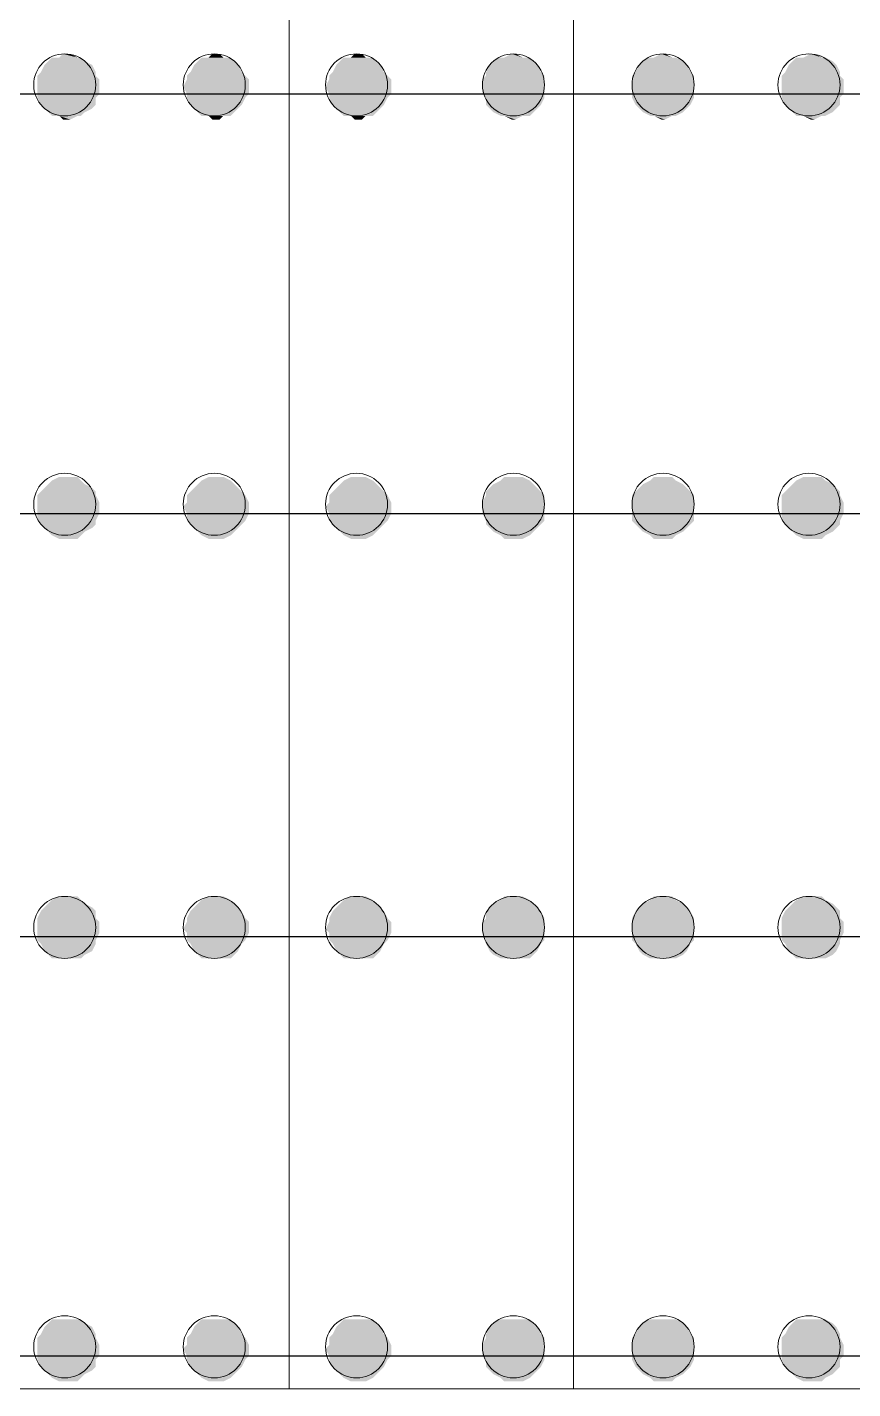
# Model space of a CAD drawing. Header units: inches. Extents: x 2 to 136, y 1 to 96.
# Drawn here: x 76.51 to 80.94, y 44.94 to 52.25 of the extents above; entities that cross this region are included whole.
import ezdxf

# ---------------------------------------------------------------- set-up
doc = ezdxf.new("R2010")
doc.units = ezdxf.units.IN
doc.header["$MEASUREMENT"] = 0
doc.layers.add('PDF_COLUMN', color=251, linetype='Continuous', true_color=0x636466)
doc.layers.add('PDF_Outer Line', color=165, linetype='Continuous', true_color=0x5258ac)
doc.layers.add('PDF_Girt', color=7, linetype='Continuous')

msp = doc.modelspace()

# ---------------------------------------------------------------- linework, layer by layer
at = {"layer": 'PDF_COLUMN', "lineweight": 0}
for centre in [(76.7091, 51.9434), (77.512, 51.9434), (79.9207, 51.9434), (80.704, 51.9434), (76.7091, 49.6914), (77.512, 49.6914), (79.9207, 49.6914), (80.704, 49.6914), (76.7091, 47.4198), (77.512, 47.4198), (79.9207, 47.4198), (80.704, 47.4198), (76.7091, 45.1677), (77.512, 45.1677), (79.9207, 45.1677), (80.704, 45.1677)]:
    msp.add_circle(centre, 0.1665, dxfattribs=at)
at = {"layer": 'PDF_COLUMN', "color": 7, "lineweight": 0}
for centre in [(78.2757, 51.9434), (79.1178, 51.9434), (78.2757, 49.6914), (79.1178, 49.6914), (78.2757, 47.4198), (79.1178, 47.4198), (78.2757, 45.1677), (79.1178, 45.1677)]:
    msp.add_circle(centre, 0.1665, dxfattribs=at)
at = {"layer": 'PDF_COLUMN', "transparency": 33554559}
for points in [[(76.6014, 52.0511), (76.8755, 52.0119), (76.5818, 52.0119)], [(76.621, 52.0707), (76.856, 52.0511), (76.6014, 52.0511)], [(76.856, 52.0511), (76.6014, 52.0511), (76.8755, 52.0119)], [(76.6406, 52.0902), (76.8168, 52.0707), (76.621, 52.0707)], [(76.8168, 52.0707), (76.621, 52.0707), (76.856, 52.0511)], [(76.6797, 52.0902), (76.7972, 52.0902), (76.6406, 52.0902)], [(76.7972, 52.0902), (76.6406, 52.0902), (76.8168, 52.0707)], [(76.6993, 52.1098), (76.7776, 52.0902), (76.6797, 52.0902)], [(76.7776, 52.0902), (76.6797, 52.0902), (76.7972, 52.0902)], [(76.7385, 52.1098), (76.6993, 52.1098), (76.7776, 52.0902)], [(77.4043, 52.0511), (77.6589, 52.0119), (77.3847, 52.0119)], [(77.4239, 52.0707), (77.6393, 52.0511), (77.4043, 52.0511)], [(77.6393, 52.0511), (77.4043, 52.0511), (77.6589, 52.0119)], [(77.4434, 52.0902), (77.6197, 52.0707), (77.4239, 52.0707)], [(77.6197, 52.0707), (77.4239, 52.0707), (77.6393, 52.0511)], [(77.4826, 52.0902), (77.6001, 52.0902), (77.4434, 52.0902)], [(77.6001, 52.0902), (77.4434, 52.0902), (77.6197, 52.0707)], [(77.5022, 52.1098), (77.5609, 52.0902), (77.4826, 52.0902)], [(77.5609, 52.0902), (77.4826, 52.0902), (77.6001, 52.0902)], [(77.5414, 52.1098), (77.5022, 52.1098), (77.5609, 52.0902)], [(79.7934, 52.0511), (80.0675, 52.0119), (79.7738, 52.0119)], [(79.813, 52.0707), (80.048, 52.0511), (79.7934, 52.0511)], [(80.048, 52.0511), (79.7934, 52.0511), (80.0675, 52.0119)], [(79.8521, 52.0902), (80.0284, 52.0707), (79.813, 52.0707)], [(80.0284, 52.0707), (79.813, 52.0707), (80.048, 52.0511)], [(79.8717, 52.0902), (79.9892, 52.0902), (79.8521, 52.0902)], [(79.9892, 52.0902), (79.8521, 52.0902), (80.0284, 52.0707)], [(79.9109, 52.1098), (79.9696, 52.0902), (79.8717, 52.0902)], [(79.9696, 52.0902), (79.8717, 52.0902), (79.9892, 52.0902)], [(79.9305, 52.1098), (79.9109, 52.1098), (79.9696, 52.0902)], [(80.5963, 52.0511), (80.8704, 52.0119), (80.5767, 52.0119)], [(80.6159, 52.0707), (80.8509, 52.0511), (80.5963, 52.0511)], [(80.8509, 52.0511), (80.5963, 52.0511), (80.8704, 52.0119)], [(80.6354, 52.0902), (80.8313, 52.0707), (80.6159, 52.0707)], [(80.8313, 52.0707), (80.6159, 52.0707), (80.8509, 52.0511)], [(80.6746, 52.0902), (80.7921, 52.0902), (80.6354, 52.0902)], [(80.7921, 52.0902), (80.6354, 52.0902), (80.8313, 52.0707)], [(80.7138, 52.1098), (80.7725, 52.0902), (80.6746, 52.0902)], [(80.7725, 52.0902), (80.6746, 52.0902), (80.7921, 52.0902)], [(80.7334, 52.1098), (80.7138, 52.1098), (80.7725, 52.0902)], [(76.5818, 52.0119), (76.8755, 51.9923), (76.5622, 51.9923)], [(76.8755, 51.9923), (76.5622, 51.9923), (76.8951, 51.9728)], [(76.5622, 51.9923), (76.8951, 51.9728), (76.5622, 51.9728)], [(76.8755, 52.0119), (76.5818, 52.0119), (76.8755, 51.9923)], [(77.3847, 52.0119), (77.6784, 51.9923), (77.3651, 51.9923)], [(77.6784, 51.9923), (77.3651, 51.9923), (77.698, 51.9728)], [(77.3651, 51.9923), (77.698, 51.9728), (77.3651, 51.9728)], [(77.6589, 52.0119), (77.3847, 52.0119), (77.6784, 51.9923)], [(79.7738, 52.0119), (80.0871, 51.9923), (79.7542, 51.9923)], [(80.0871, 51.9923), (79.7542, 51.9923), (80.0871, 51.9728)], [(79.7542, 51.9923), (80.0871, 51.9728), (79.7542, 51.9728)], [(80.0675, 52.0119), (79.7738, 52.0119), (80.0871, 51.9923)], [(80.5767, 52.0119), (80.8704, 51.9923), (80.5571, 51.9923)], [(80.8704, 51.9923), (80.5571, 51.9923), (80.89, 51.9728)], [(80.5571, 51.9923), (80.89, 51.9728), (80.5571, 51.9728)], [(80.8704, 52.0119), (80.5767, 52.0119), (80.8704, 51.9923)], [(76.8951, 51.9728), (76.5622, 51.9728), (76.8951, 51.9336)], [(76.5622, 51.9728), (76.8951, 51.9336), (76.5622, 51.9336)], [(76.8951, 51.9336), (76.5622, 51.9336), (76.8951, 51.8944)], [(76.5622, 51.9336), (76.8951, 51.8944), (76.5622, 51.8944)], [(77.3651, 51.9728), (77.698, 51.9336), (77.3455, 51.9336)], [(77.698, 51.9336), (77.3455, 51.9336), (77.698, 51.8944)], [(77.3455, 51.9336), (77.698, 51.8944), (77.3651, 51.8944)], [(77.698, 51.9728), (77.3651, 51.9728), (77.698, 51.9336)], [(80.0871, 51.9728), (79.7542, 51.9728), (80.0871, 51.9336)], [(79.7542, 51.9728), (80.0871, 51.9336), (79.7542, 51.9336)], [(80.0871, 51.9336), (79.7542, 51.9336), (80.0871, 51.8944)], [(79.7542, 51.9336), (80.0871, 51.8944), (79.7542, 51.8944)], [(80.89, 51.9728), (80.5571, 51.9728), (80.89, 51.9336)], [(80.5571, 51.9728), (80.89, 51.9336), (80.5571, 51.9336)], [(80.89, 51.9336), (80.5571, 51.9336), (80.89, 51.8944)], [(80.5571, 51.9336), (80.89, 51.8944), (80.5571, 51.8944)], [(76.8951, 51.8944), (76.5622, 51.8944), (76.8755, 51.8748)], [(76.5622, 51.8944), (76.8755, 51.8748), (76.5622, 51.8748)], [(76.8755, 51.8748), (76.5622, 51.8748), (76.8755, 51.8357)], [(76.5622, 51.8748), (76.8755, 51.8357), (76.5818, 51.8357)], [(76.8755, 51.8357), (76.5818, 51.8357), (76.856, 51.8161)], [(76.5818, 51.8357), (76.856, 51.8161), (76.6014, 51.8161)], [(77.698, 51.8944), (77.3651, 51.8944), (77.6784, 51.8748)], [(77.3651, 51.8944), (77.6784, 51.8748), (77.3651, 51.8748)], [(77.6784, 51.8748), (77.3651, 51.8748), (77.6589, 51.8357)], [(77.3651, 51.8748), (77.6589, 51.8357), (77.3847, 51.8357)], [(77.6589, 51.8357), (77.3847, 51.8357), (77.6393, 51.8161)], [(77.3847, 51.8357), (77.6393, 51.8161), (77.4043, 51.8161)], [(80.0871, 51.8944), (79.7542, 51.8944), (80.0871, 51.8748)], [(79.7542, 51.8944), (80.0871, 51.8748), (79.7542, 51.8748)], [(80.0871, 51.8748), (79.7542, 51.8748), (80.0675, 51.8357)], [(79.7542, 51.8748), (80.0675, 51.8357), (79.7738, 51.8357)], [(80.0675, 51.8357), (79.7738, 51.8357), (80.048, 51.8161)], [(79.7738, 51.8357), (80.048, 51.8161), (79.7934, 51.8161)], [(80.89, 51.8944), (80.5571, 51.8944), (80.8704, 51.8748)], [(80.5571, 51.8944), (80.8704, 51.8748), (80.5571, 51.8748)], [(80.8704, 51.8748), (80.5571, 51.8748), (80.8704, 51.8357)], [(80.5571, 51.8748), (80.8704, 51.8357), (80.5767, 51.8357)], [(80.8704, 51.8357), (80.5767, 51.8357), (80.8509, 51.8161)], [(80.5767, 51.8357), (80.8509, 51.8161), (80.5963, 51.8161)], [(76.856, 51.8161), (76.6014, 51.8161), (76.8168, 51.7965)], [(76.6014, 51.8161), (76.8168, 51.7965), (76.621, 51.7965)], [(76.8168, 51.7965), (76.621, 51.7965), (76.7972, 51.7769)], [(76.621, 51.7965), (76.7972, 51.7769), (76.6406, 51.7769)], [(76.7972, 51.7769), (76.6406, 51.7769), (76.7776, 51.7769)], [(76.6406, 51.7769), (76.7776, 51.7769), (76.6797, 51.7769)], [(76.7776, 51.7769), (76.6797, 51.7769), (76.7385, 51.7573)], [(76.6797, 51.7769), (76.7385, 51.7573), (76.6993, 51.7573)], [(77.6393, 51.8161), (77.4043, 51.8161), (77.6197, 51.7965)], [(77.4043, 51.8161), (77.6197, 51.7965), (77.4239, 51.7965)], [(77.6197, 51.7965), (77.4239, 51.7965), (77.6001, 51.7769)], [(77.4239, 51.7965), (77.6001, 51.7769), (77.4434, 51.7769)], [(77.6001, 51.7769), (77.4434, 51.7769), (77.5609, 51.7769)], [(77.4434, 51.7769), (77.5609, 51.7769), (77.4826, 51.7769)], [(77.5609, 51.7769), (77.4826, 51.7769), (77.5414, 51.7573)], [(77.4826, 51.7769), (77.5414, 51.7573), (77.5022, 51.7573)], [(80.048, 51.8161), (79.7934, 51.8161), (80.0284, 51.7965)], [(79.7934, 51.8161), (80.0284, 51.7965), (79.813, 51.7965)], [(80.0284, 51.7965), (79.813, 51.7965), (79.9892, 51.7769)], [(79.813, 51.7965), (79.9892, 51.7769), (79.8521, 51.7769)], [(79.9892, 51.7769), (79.8521, 51.7769), (79.9696, 51.7769)], [(79.8521, 51.7769), (79.9696, 51.7769), (79.8717, 51.7769)], [(79.9696, 51.7769), (79.8717, 51.7769), (79.9305, 51.7573)], [(79.8717, 51.7769), (79.9305, 51.7573), (79.9109, 51.7573)], [(80.8509, 51.8161), (80.5963, 51.8161), (80.8313, 51.7965)], [(80.5963, 51.8161), (80.8313, 51.7965), (80.6159, 51.7965)], [(80.8313, 51.7965), (80.6159, 51.7965), (80.7921, 51.7769)], [(80.6159, 51.7965), (80.7921, 51.7769), (80.6354, 51.7769)], [(80.7921, 51.7769), (80.6354, 51.7769), (80.7725, 51.7769)], [(80.6354, 51.7769), (80.7725, 51.7769), (80.6746, 51.7769)], [(80.7725, 51.7769), (80.6746, 51.7769), (80.7334, 51.7573)], [(80.6746, 51.7769), (80.7334, 51.7573), (80.7138, 51.7573)], [(76.621, 49.7991), (76.856, 49.7795), (76.6014, 49.7795)], [(76.6406, 49.8186), (76.8168, 49.7991), (76.621, 49.7991)], [(76.8168, 49.7991), (76.621, 49.7991), (76.856, 49.7795)], [(76.6797, 49.8382), (76.7972, 49.8186), (76.6406, 49.8186)], [(76.7972, 49.8186), (76.6406, 49.8186), (76.8168, 49.7991)], [(76.6993, 49.8382), (76.7776, 49.8382), (76.6797, 49.8382)], [(76.7776, 49.8382), (76.6797, 49.8382), (76.7972, 49.8186)], [(76.7385, 49.8382), (76.6993, 49.8382), (76.7776, 49.8382)], [(77.4239, 49.7991), (77.6393, 49.7795), (77.4043, 49.7795)], [(77.4434, 49.8186), (77.6197, 49.7991), (77.4239, 49.7991)], [(77.6197, 49.7991), (77.4239, 49.7991), (77.6393, 49.7795)], [(77.4826, 49.8382), (77.6001, 49.8186), (77.4434, 49.8186)], [(77.6001, 49.8186), (77.4434, 49.8186), (77.6197, 49.7991)], [(77.5022, 49.8382), (77.5609, 49.8382), (77.4826, 49.8382)], [(77.5609, 49.8382), (77.4826, 49.8382), (77.6001, 49.8186)], [(77.5414, 49.8382), (77.5022, 49.8382), (77.5609, 49.8382)], [(79.813, 49.7991), (80.048, 49.7795), (79.7934, 49.7795)], [(79.8521, 49.8186), (80.0284, 49.7991), (79.813, 49.7991)], [(80.0284, 49.7991), (79.813, 49.7991), (80.048, 49.7795)], [(79.8717, 49.8382), (79.9892, 49.8186), (79.8521, 49.8186)], [(79.9892, 49.8186), (79.8521, 49.8186), (80.0284, 49.7991)], [(79.9109, 49.8382), (79.9696, 49.8382), (79.8717, 49.8382)], [(79.9696, 49.8382), (79.8717, 49.8382), (79.9892, 49.8186)], [(79.9305, 49.8382), (79.9109, 49.8382), (79.9696, 49.8382)], [(80.6159, 49.7991), (80.8509, 49.7795), (80.5963, 49.7795)], [(80.6354, 49.8186), (80.8313, 49.7991), (80.6159, 49.7991)], [(80.8313, 49.7991), (80.6159, 49.7991), (80.8509, 49.7795)], [(80.6746, 49.8382), (80.7921, 49.8186), (80.6354, 49.8186)], [(80.7921, 49.8186), (80.6354, 49.8186), (80.8313, 49.7991)], [(80.7138, 49.8382), (80.7725, 49.8382), (80.6746, 49.8382)], [(80.7725, 49.8382), (80.6746, 49.8382), (80.7921, 49.8186)], [(80.7334, 49.8382), (80.7138, 49.8382), (80.7725, 49.8382)], [(76.5818, 49.7599), (76.8755, 49.7403), (76.5622, 49.7403)], [(76.8755, 49.7403), (76.5622, 49.7403), (76.8951, 49.7011)], [(76.5622, 49.7403), (76.8951, 49.7011), (76.5622, 49.7011)], [(76.6014, 49.7795), (76.8755, 49.7599), (76.5818, 49.7599)], [(76.8755, 49.7599), (76.5818, 49.7599), (76.8755, 49.7403)], [(76.856, 49.7795), (76.6014, 49.7795), (76.8755, 49.7599)], [(77.3847, 49.7599), (77.6784, 49.7403), (77.3651, 49.7403)], [(77.6784, 49.7403), (77.3651, 49.7403), (77.698, 49.7011)], [(77.3651, 49.7403), (77.698, 49.7011), (77.3651, 49.7011)], [(77.4043, 49.7795), (77.6589, 49.7599), (77.3847, 49.7599)], [(77.6589, 49.7599), (77.3847, 49.7599), (77.6784, 49.7403)], [(77.6393, 49.7795), (77.4043, 49.7795), (77.6589, 49.7599)], [(79.7738, 49.7599), (80.0871, 49.7403), (79.7542, 49.7403)], [(80.0871, 49.7403), (79.7542, 49.7403), (80.0871, 49.7011)], [(79.7542, 49.7403), (80.0871, 49.7011), (79.7542, 49.7011)], [(79.7934, 49.7795), (80.0675, 49.7599), (79.7738, 49.7599)], [(80.0675, 49.7599), (79.7738, 49.7599), (80.0871, 49.7403)], [(80.048, 49.7795), (79.7934, 49.7795), (80.0675, 49.7599)], [(80.5767, 49.7599), (80.8704, 49.7403), (80.5571, 49.7403)], [(80.8704, 49.7403), (80.5571, 49.7403), (80.89, 49.7011)], [(80.5571, 49.7403), (80.89, 49.7011), (80.5571, 49.7011)], [(80.5963, 49.7795), (80.8704, 49.7599), (80.5767, 49.7599)], [(80.8704, 49.7599), (80.5767, 49.7599), (80.8704, 49.7403)], [(80.8509, 49.7795), (80.5963, 49.7795), (80.8704, 49.7599)], [(76.8951, 49.7011), (76.5622, 49.7011), (76.8951, 49.6816)], [(76.5622, 49.7011), (76.8951, 49.6816), (76.5622, 49.6816)], [(76.8951, 49.6816), (76.5622, 49.6816), (76.8951, 49.6424)], [(76.5622, 49.6816), (76.8951, 49.6424), (76.5622, 49.6424)], [(76.8951, 49.6424), (76.5622, 49.6424), (76.8755, 49.6032)], [(76.5622, 49.6424), (76.8755, 49.6032), (76.5622, 49.6032)], [(77.3651, 49.7011), (77.698, 49.6816), (77.3455, 49.6816)], [(77.698, 49.6816), (77.3455, 49.6816), (77.698, 49.6424)], [(77.3455, 49.6816), (77.698, 49.6424), (77.3651, 49.6424)], [(77.698, 49.7011), (77.3651, 49.7011), (77.698, 49.6816)], [(77.698, 49.6424), (77.3651, 49.6424), (77.6784, 49.6032)], [(77.3651, 49.6424), (77.6784, 49.6032), (77.3651, 49.6032)], [(80.0871, 49.7011), (79.7542, 49.7011), (80.0871, 49.6816)], [(79.7542, 49.7011), (80.0871, 49.6816), (79.7542, 49.6816)], [(80.0871, 49.6816), (79.7542, 49.6816), (80.0871, 49.6424)], [(79.7542, 49.6816), (80.0871, 49.6424), (79.7542, 49.6424)], [(80.0871, 49.6424), (79.7542, 49.6424), (80.0871, 49.6032)], [(79.7542, 49.6424), (80.0871, 49.6032), (79.7542, 49.6032)], [(80.89, 49.7011), (80.5571, 49.7011), (80.89, 49.6816)], [(80.5571, 49.7011), (80.89, 49.6816), (80.5571, 49.6816)], [(80.89, 49.6816), (80.5571, 49.6816), (80.89, 49.6424)], [(80.5571, 49.6816), (80.89, 49.6424), (80.5571, 49.6424)], [(80.89, 49.6424), (80.5571, 49.6424), (80.8704, 49.6032)], [(80.5571, 49.6424), (80.8704, 49.6032), (80.5571, 49.6032)], [(76.8755, 49.6032), (76.5622, 49.6032), (76.8755, 49.5836)], [(76.5622, 49.6032), (76.8755, 49.5836), (76.5818, 49.5836)], [(76.8755, 49.5836), (76.5818, 49.5836), (76.856, 49.5641)], [(76.5818, 49.5836), (76.856, 49.5641), (76.6014, 49.5641)], [(76.856, 49.5641), (76.6014, 49.5641), (76.8168, 49.5445)], [(76.6014, 49.5641), (76.8168, 49.5445), (76.621, 49.5445)], [(77.6784, 49.6032), (77.3651, 49.6032), (77.6589, 49.5836)], [(77.3651, 49.6032), (77.6589, 49.5836), (77.3847, 49.5836)], [(77.6589, 49.5836), (77.3847, 49.5836), (77.6393, 49.5641)], [(77.3847, 49.5836), (77.6393, 49.5641), (77.4043, 49.5641)], [(77.6393, 49.5641), (77.4043, 49.5641), (77.6197, 49.5445)], [(77.4043, 49.5641), (77.6197, 49.5445), (77.4239, 49.5445)], [(80.0871, 49.6032), (79.7542, 49.6032), (80.0675, 49.5836)], [(79.7542, 49.6032), (80.0675, 49.5836), (79.7738, 49.5836)], [(80.0675, 49.5836), (79.7738, 49.5836), (80.048, 49.5641)], [(79.7738, 49.5836), (80.048, 49.5641), (79.7934, 49.5641)], [(80.048, 49.5641), (79.7934, 49.5641), (80.0284, 49.5445)], [(79.7934, 49.5641), (80.0284, 49.5445), (79.813, 49.5445)], [(80.8704, 49.6032), (80.5571, 49.6032), (80.8704, 49.5836)], [(80.5571, 49.6032), (80.8704, 49.5836), (80.5767, 49.5836)], [(80.8704, 49.5836), (80.5767, 49.5836), (80.8509, 49.5641)], [(80.5767, 49.5836), (80.8509, 49.5641), (80.5963, 49.5641)], [(80.8509, 49.5641), (80.5963, 49.5641), (80.8313, 49.5445)], [(80.5963, 49.5641), (80.8313, 49.5445), (80.6159, 49.5445)], [(76.8168, 49.5445), (76.621, 49.5445), (76.7972, 49.5249)], [(76.621, 49.5445), (76.7972, 49.5249), (76.6406, 49.5249)], [(76.7972, 49.5249), (76.6406, 49.5249), (76.7776, 49.5053)], [(76.6406, 49.5249), (76.7776, 49.5053), (76.6797, 49.5053)], [(76.7776, 49.5053), (76.6797, 49.5053), (76.7385, 49.5053)], [(76.6797, 49.5053), (76.7385, 49.5053), (76.6993, 49.5053)], [(77.6197, 49.5445), (77.4239, 49.5445), (77.6001, 49.5249)], [(77.4239, 49.5445), (77.6001, 49.5249), (77.4434, 49.5249)], [(77.6001, 49.5249), (77.4434, 49.5249), (77.5609, 49.5053)], [(77.4434, 49.5249), (77.5609, 49.5053), (77.4826, 49.5053)], [(77.5609, 49.5053), (77.4826, 49.5053), (77.5414, 49.5053)], [(77.4826, 49.5053), (77.5414, 49.5053), (77.5022, 49.5053)], [(80.0284, 49.5445), (79.813, 49.5445), (79.9892, 49.5249)], [(79.813, 49.5445), (79.9892, 49.5249), (79.8521, 49.5249)], [(79.9892, 49.5249), (79.8521, 49.5249), (79.9696, 49.5053)], [(79.8521, 49.5249), (79.9696, 49.5053), (79.8717, 49.5053)], [(79.9696, 49.5053), (79.8717, 49.5053), (79.9305, 49.5053)], [(79.8717, 49.5053), (79.9305, 49.5053), (79.9109, 49.5053)], [(80.8313, 49.5445), (80.6159, 49.5445), (80.7921, 49.5249)], [(80.6159, 49.5445), (80.7921, 49.5249), (80.6354, 49.5249)], [(80.7921, 49.5249), (80.6354, 49.5249), (80.7725, 49.5053)], [(80.6354, 49.5249), (80.7725, 49.5053), (80.6746, 49.5053)], [(80.7725, 49.5053), (80.6746, 49.5053), (80.7334, 49.5053)], [(80.6746, 49.5053), (80.7334, 49.5053), (80.7138, 49.5053)], [(76.6014, 47.5275), (76.8755, 47.5079), (76.5818, 47.5079)], [(76.621, 47.547), (76.856, 47.5275), (76.6014, 47.5275)], [(76.856, 47.5275), (76.6014, 47.5275), (76.8755, 47.5079)], [(76.6406, 47.5666), (76.8168, 47.547), (76.621, 47.547)], [(76.8168, 47.547), (76.621, 47.547), (76.856, 47.5275)], [(76.6797, 47.5862), (76.7972, 47.5666), (76.6406, 47.5666)], [(76.7972, 47.5666), (76.6406, 47.5666), (76.8168, 47.547)], [(76.6993, 47.5862), (76.7776, 47.5862), (76.6797, 47.5862)], [(76.7776, 47.5862), (76.6797, 47.5862), (76.7972, 47.5666)], [(76.7385, 47.5862), (76.6993, 47.5862), (76.7776, 47.5862)], [(77.4043, 47.5275), (77.6589, 47.5079), (77.3847, 47.5079)], [(77.4239, 47.547), (77.6393, 47.5275), (77.4043, 47.5275)], [(77.6393, 47.5275), (77.4043, 47.5275), (77.6589, 47.5079)], [(77.4434, 47.5666), (77.6197, 47.547), (77.4239, 47.547)], [(77.6197, 47.547), (77.4239, 47.547), (77.6393, 47.5275)], [(77.4826, 47.5862), (77.6001, 47.5666), (77.4434, 47.5666)], [(77.6001, 47.5666), (77.4434, 47.5666), (77.6197, 47.547)], [(77.5022, 47.5862), (77.5609, 47.5862), (77.4826, 47.5862)], [(77.5609, 47.5862), (77.4826, 47.5862), (77.6001, 47.5666)], [(77.5414, 47.5862), (77.5022, 47.5862), (77.5609, 47.5862)], [(79.7934, 47.5275), (80.0675, 47.5079), (79.7738, 47.5079)], [(79.813, 47.547), (80.048, 47.5275), (79.7934, 47.5275)], [(80.048, 47.5275), (79.7934, 47.5275), (80.0675, 47.5079)], [(79.8521, 47.5666), (80.0284, 47.547), (79.813, 47.547)], [(80.0284, 47.547), (79.813, 47.547), (80.048, 47.5275)], [(79.8717, 47.5862), (79.9892, 47.5666), (79.8521, 47.5666)], [(79.9892, 47.5666), (79.8521, 47.5666), (80.0284, 47.547)], [(79.9109, 47.5862), (79.9696, 47.5862), (79.8717, 47.5862)], [(79.9696, 47.5862), (79.8717, 47.5862), (79.9892, 47.5666)], [(79.9305, 47.5862), (79.9109, 47.5862), (79.9696, 47.5862)], [(80.5963, 47.5275), (80.8704, 47.5079), (80.5767, 47.5079)], [(80.6159, 47.547), (80.8509, 47.5275), (80.5963, 47.5275)], [(80.8509, 47.5275), (80.5963, 47.5275), (80.8704, 47.5079)], [(80.6354, 47.5666), (80.8313, 47.547), (80.6159, 47.547)], [(80.8313, 47.547), (80.6159, 47.547), (80.8509, 47.5275)], [(80.6746, 47.5862), (80.7921, 47.5666), (80.6354, 47.5666)], [(80.7921, 47.5666), (80.6354, 47.5666), (80.8313, 47.547)], [(80.7138, 47.5862), (80.7725, 47.5862), (80.6746, 47.5862)], [(80.7725, 47.5862), (80.6746, 47.5862), (80.7921, 47.5666)], [(80.7334, 47.5862), (80.7138, 47.5862), (80.7725, 47.5862)], [(76.5818, 47.5079), (76.8755, 47.4687), (76.5622, 47.4687)], [(76.8755, 47.4687), (76.5622, 47.4687), (76.8951, 47.4491)], [(76.5622, 47.4687), (76.8951, 47.4491), (76.5622, 47.4491)], [(76.8951, 47.4491), (76.5622, 47.4491), (76.8951, 47.41)], [(76.5622, 47.4491), (76.8951, 47.41), (76.5622, 47.41)], [(76.8755, 47.5079), (76.5818, 47.5079), (76.8755, 47.4687)], [(77.3651, 47.4491), (77.698, 47.41), (77.3455, 47.41)], [(77.3847, 47.5079), (77.6784, 47.4687), (77.3651, 47.4687)], [(77.6784, 47.4687), (77.3651, 47.4687), (77.698, 47.4491)], [(77.3651, 47.4687), (77.698, 47.4491), (77.3651, 47.4491)], [(77.698, 47.4491), (77.3651, 47.4491), (77.698, 47.41)], [(77.6589, 47.5079), (77.3847, 47.5079), (77.6784, 47.4687)], [(79.7738, 47.5079), (80.0871, 47.4687), (79.7542, 47.4687)], [(80.0871, 47.4687), (79.7542, 47.4687), (80.0871, 47.4491)], [(79.7542, 47.4687), (80.0871, 47.4491), (79.7542, 47.4491)], [(80.0871, 47.4491), (79.7542, 47.4491), (80.0871, 47.41)], [(79.7542, 47.4491), (80.0871, 47.41), (79.7542, 47.41)], [(80.0675, 47.5079), (79.7738, 47.5079), (80.0871, 47.4687)], [(80.5767, 47.5079), (80.8704, 47.4687), (80.5571, 47.4687)], [(80.8704, 47.4687), (80.5571, 47.4687), (80.89, 47.4491)], [(80.5571, 47.4687), (80.89, 47.4491), (80.5571, 47.4491)], [(80.89, 47.4491), (80.5571, 47.4491), (80.89, 47.41)], [(80.5571, 47.4491), (80.89, 47.41), (80.5571, 47.41)], [(80.8704, 47.5079), (80.5767, 47.5079), (80.8704, 47.4687)], [(76.8951, 47.41), (76.5622, 47.41), (76.8951, 47.3904)], [(76.5622, 47.41), (76.8951, 47.3904), (76.5622, 47.3904)], [(76.8951, 47.3904), (76.5622, 47.3904), (76.8755, 47.3512)], [(76.5622, 47.3904), (76.8755, 47.3512), (76.5622, 47.3512)], [(77.698, 47.41), (77.3455, 47.41), (77.698, 47.3904)], [(77.3455, 47.41), (77.698, 47.3904), (77.3651, 47.3904)], [(77.698, 47.3904), (77.3651, 47.3904), (77.6784, 47.3512)], [(77.3651, 47.3904), (77.6784, 47.3512), (77.3651, 47.3512)], [(80.0871, 47.41), (79.7542, 47.41), (80.0871, 47.3904)], [(79.7542, 47.41), (80.0871, 47.3904), (79.7542, 47.3904)], [(80.0871, 47.3904), (79.7542, 47.3904), (80.0871, 47.3512)], [(79.7542, 47.3904), (80.0871, 47.3512), (79.7542, 47.3512)], [(80.89, 47.41), (80.5571, 47.41), (80.89, 47.3904)], [(80.5571, 47.41), (80.89, 47.3904), (80.5571, 47.3904)], [(80.89, 47.3904), (80.5571, 47.3904), (80.8704, 47.3512)], [(80.5571, 47.3904), (80.8704, 47.3512), (80.5571, 47.3512)], [(76.8755, 47.3512), (76.5622, 47.3512), (76.8755, 47.3316)], [(76.5622, 47.3512), (76.8755, 47.3316), (76.5818, 47.3316)], [(76.8755, 47.3316), (76.5818, 47.3316), (76.856, 47.2925)], [(76.5818, 47.3316), (76.856, 47.2925), (76.6014, 47.2925)], [(77.6784, 47.3512), (77.3651, 47.3512), (77.6589, 47.3316)], [(77.3651, 47.3512), (77.6589, 47.3316), (77.3847, 47.3316)], [(77.6589, 47.3316), (77.3847, 47.3316), (77.6393, 47.2925)], [(77.3847, 47.3316), (77.6393, 47.2925), (77.4043, 47.2925)], [(80.0871, 47.3512), (79.7542, 47.3512), (80.0675, 47.3316)], [(79.7542, 47.3512), (80.0675, 47.3316), (79.7738, 47.3316)], [(80.0675, 47.3316), (79.7738, 47.3316), (80.048, 47.2925)], [(79.7738, 47.3316), (80.048, 47.2925), (79.7934, 47.2925)], [(80.8704, 47.3512), (80.5571, 47.3512), (80.8704, 47.3316)], [(80.5571, 47.3512), (80.8704, 47.3316), (80.5767, 47.3316)], [(80.8704, 47.3316), (80.5767, 47.3316), (80.8509, 47.2925)], [(80.5767, 47.3316), (80.8509, 47.2925), (80.5963, 47.2925)], [(76.856, 47.2925), (76.6014, 47.2925), (76.8168, 47.2729)], [(76.6014, 47.2925), (76.8168, 47.2729), (76.621, 47.2729)], [(76.8168, 47.2729), (76.621, 47.2729), (76.7972, 47.2533)], [(76.621, 47.2729), (76.7972, 47.2533), (76.6406, 47.2533)], [(76.7972, 47.2533), (76.6406, 47.2533), (76.7776, 47.2533)], [(76.6406, 47.2533), (76.7776, 47.2533), (76.6797, 47.2533)], [(76.7776, 47.2533), (76.6797, 47.2533), (76.7385, 47.2533)], [(76.6797, 47.2533), (76.7385, 47.2533), (76.6993, 47.2533)], [(77.6393, 47.2925), (77.4043, 47.2925), (77.6197, 47.2729)], [(77.4043, 47.2925), (77.6197, 47.2729), (77.4239, 47.2729)], [(77.6197, 47.2729), (77.4239, 47.2729), (77.6001, 47.2533)], [(77.4239, 47.2729), (77.6001, 47.2533), (77.4434, 47.2533)], [(77.6001, 47.2533), (77.4434, 47.2533), (77.5609, 47.2533)], [(77.4434, 47.2533), (77.5609, 47.2533), (77.4826, 47.2533)], [(77.5609, 47.2533), (77.4826, 47.2533), (77.5414, 47.2533)], [(77.4826, 47.2533), (77.5414, 47.2533), (77.5022, 47.2533)], [(80.048, 47.2925), (79.7934, 47.2925), (80.0284, 47.2729)], [(79.7934, 47.2925), (80.0284, 47.2729), (79.813, 47.2729)], [(80.0284, 47.2729), (79.813, 47.2729), (79.9892, 47.2533)], [(79.813, 47.2729), (79.9892, 47.2533), (79.8521, 47.2533)], [(79.9892, 47.2533), (79.8521, 47.2533), (79.9696, 47.2533)], [(79.8521, 47.2533), (79.9696, 47.2533), (79.8717, 47.2533)], [(79.9696, 47.2533), (79.8717, 47.2533), (79.9305, 47.2533)], [(79.8717, 47.2533), (79.9305, 47.2533), (79.9109, 47.2533)], [(80.8509, 47.2925), (80.5963, 47.2925), (80.8313, 47.2729)], [(80.5963, 47.2925), (80.8313, 47.2729), (80.6159, 47.2729)], [(80.8313, 47.2729), (80.6159, 47.2729), (80.7921, 47.2533)], [(80.6159, 47.2729), (80.7921, 47.2533), (80.6354, 47.2533)], [(80.7921, 47.2533), (80.6354, 47.2533), (80.7725, 47.2533)], [(80.6354, 47.2533), (80.7725, 47.2533), (80.6746, 47.2533)], [(80.7725, 47.2533), (80.6746, 47.2533), (80.7334, 47.2533)], [(80.6746, 47.2533), (80.7334, 47.2533), (80.7138, 47.2533)], [(76.6014, 45.2754), (76.8755, 45.2363), (76.5818, 45.2363)], [(76.621, 45.295), (76.856, 45.2754), (76.6014, 45.2754)], [(76.856, 45.2754), (76.6014, 45.2754), (76.8755, 45.2363)], [(76.6406, 45.3146), (76.8168, 45.295), (76.621, 45.295)], [(76.8168, 45.295), (76.621, 45.295), (76.856, 45.2754)], [(76.6797, 45.3146), (76.7972, 45.3146), (76.6406, 45.3146)], [(76.7972, 45.3146), (76.6406, 45.3146), (76.8168, 45.295)], [(76.6993, 45.3146), (76.7776, 45.3146), (76.6797, 45.3146)], [(76.7776, 45.3146), (76.6797, 45.3146), (76.7972, 45.3146)], [(76.7385, 45.3146), (76.6993, 45.3146), (76.7776, 45.3146)], [(77.4043, 45.2754), (77.6589, 45.2363), (77.3847, 45.2363)], [(77.4239, 45.295), (77.6393, 45.2754), (77.4043, 45.2754)], [(77.6393, 45.2754), (77.4043, 45.2754), (77.6589, 45.2363)], [(77.4434, 45.3146), (77.6197, 45.295), (77.4239, 45.295)], [(77.6197, 45.295), (77.4239, 45.295), (77.6393, 45.2754)], [(77.4826, 45.3146), (77.6001, 45.3146), (77.4434, 45.3146)], [(77.6001, 45.3146), (77.4434, 45.3146), (77.6197, 45.295)], [(77.5022, 45.3146), (77.5609, 45.3146), (77.4826, 45.3146)], [(77.5609, 45.3146), (77.4826, 45.3146), (77.6001, 45.3146)], [(77.5414, 45.3146), (77.5022, 45.3146), (77.5609, 45.3146)], [(79.7934, 45.2754), (80.0675, 45.2363), (79.7738, 45.2363)], [(79.813, 45.295), (80.048, 45.2754), (79.7934, 45.2754)], [(80.048, 45.2754), (79.7934, 45.2754), (80.0675, 45.2363)], [(79.8521, 45.3146), (80.0284, 45.295), (79.813, 45.295)], [(80.0284, 45.295), (79.813, 45.295), (80.048, 45.2754)], [(79.8717, 45.3146), (79.9892, 45.3146), (79.8521, 45.3146)], [(79.9892, 45.3146), (79.8521, 45.3146), (80.0284, 45.295)], [(79.9109, 45.3146), (79.9696, 45.3146), (79.8717, 45.3146)], [(79.9696, 45.3146), (79.8717, 45.3146), (79.9892, 45.3146)], [(79.9305, 45.3146), (79.9109, 45.3146), (79.9696, 45.3146)], [(80.5963, 45.2754), (80.8704, 45.2363), (80.5767, 45.2363)], [(80.6159, 45.295), (80.8509, 45.2754), (80.5963, 45.2754)], [(80.8509, 45.2754), (80.5963, 45.2754), (80.8704, 45.2363)], [(80.6354, 45.3146), (80.8313, 45.295), (80.6159, 45.295)], [(80.8313, 45.295), (80.6159, 45.295), (80.8509, 45.2754)], [(80.6746, 45.3146), (80.7921, 45.3146), (80.6354, 45.3146)], [(80.7921, 45.3146), (80.6354, 45.3146), (80.8313, 45.295)], [(80.7138, 45.3146), (80.7725, 45.3146), (80.6746, 45.3146)], [(80.7725, 45.3146), (80.6746, 45.3146), (80.7921, 45.3146)], [(80.7334, 45.3146), (80.7138, 45.3146), (80.7725, 45.3146)], [(76.5818, 45.2363), (76.8755, 45.2167), (76.5622, 45.2167)], [(76.8755, 45.2167), (76.5622, 45.2167), (76.8951, 45.1775)], [(76.5622, 45.2167), (76.8951, 45.1775), (76.5622, 45.1775)], [(76.8951, 45.1775), (76.5622, 45.1775), (76.8951, 45.1579)], [(76.5622, 45.1775), (76.8951, 45.1579), (76.5622, 45.1579)], [(76.8755, 45.2363), (76.5818, 45.2363), (76.8755, 45.2167)], [(77.3651, 45.1775), (77.698, 45.1579), (77.3455, 45.1579)], [(77.3847, 45.2363), (77.6784, 45.2167), (77.3651, 45.2167)], [(77.6784, 45.2167), (77.3651, 45.2167), (77.698, 45.1775)], [(77.3651, 45.2167), (77.698, 45.1775), (77.3651, 45.1775)], [(77.698, 45.1775), (77.3651, 45.1775), (77.698, 45.1579)], [(77.6589, 45.2363), (77.3847, 45.2363), (77.6784, 45.2167)], [(79.7738, 45.2363), (80.0871, 45.2167), (79.7542, 45.2167)], [(80.0871, 45.2167), (79.7542, 45.2167), (80.0871, 45.1775)], [(79.7542, 45.2167), (80.0871, 45.1775), (79.7542, 45.1775)], [(80.0871, 45.1775), (79.7542, 45.1775), (80.0871, 45.1579)], [(79.7542, 45.1775), (80.0871, 45.1579), (79.7542, 45.1579)], [(80.0675, 45.2363), (79.7738, 45.2363), (80.0871, 45.2167)], [(80.5767, 45.2363), (80.8704, 45.2167), (80.5571, 45.2167)], [(80.8704, 45.2167), (80.5571, 45.2167), (80.89, 45.1775)], [(80.5571, 45.2167), (80.89, 45.1775), (80.5571, 45.1775)], [(80.89, 45.1775), (80.5571, 45.1775), (80.89, 45.1579)], [(80.5571, 45.1775), (80.89, 45.1579), (80.5571, 45.1579)], [(80.8704, 45.2363), (80.5767, 45.2363), (80.8704, 45.2167)], [(76.8951, 45.1579), (76.5622, 45.1579), (76.8951, 45.1188)], [(76.5622, 45.1579), (76.8951, 45.1188), (76.5622, 45.1188)], [(76.8951, 45.1188), (76.5622, 45.1188), (76.8755, 45.0992)], [(76.5622, 45.1188), (76.8755, 45.0992), (76.5622, 45.0992)], [(77.698, 45.1579), (77.3455, 45.1579), (77.698, 45.1188)], [(77.3455, 45.1579), (77.698, 45.1188), (77.3651, 45.1188)], [(77.698, 45.1188), (77.3651, 45.1188), (77.6784, 45.0992)], [(77.3651, 45.1188), (77.6784, 45.0992), (77.3651, 45.0992)], [(80.0871, 45.1579), (79.7542, 45.1579), (80.0871, 45.1188)], [(79.7542, 45.1579), (80.0871, 45.1188), (79.7542, 45.1188)], [(80.0871, 45.1188), (79.7542, 45.1188), (80.0871, 45.0992)], [(79.7542, 45.1188), (80.0871, 45.0992), (79.7542, 45.0992)], [(80.89, 45.1579), (80.5571, 45.1579), (80.89, 45.1188)], [(80.5571, 45.1579), (80.89, 45.1188), (80.5571, 45.1188)], [(80.89, 45.1188), (80.5571, 45.1188), (80.8704, 45.0992)], [(80.5571, 45.1188), (80.8704, 45.0992), (80.5571, 45.0992)], [(76.8755, 45.0992), (76.5622, 45.0992), (76.8755, 45.06)], [(76.5622, 45.0992), (76.8755, 45.06), (76.5818, 45.06)], [(76.8755, 45.06), (76.5818, 45.06), (76.856, 45.0404)], [(76.5818, 45.06), (76.856, 45.0404), (76.6014, 45.0404)], [(76.856, 45.0404), (76.6014, 45.0404), (76.8168, 45.0209)], [(76.6014, 45.0404), (76.8168, 45.0209), (76.621, 45.0209)], [(77.6784, 45.0992), (77.3651, 45.0992), (77.6589, 45.06)], [(77.3651, 45.0992), (77.6589, 45.06), (77.3847, 45.06)], [(77.6589, 45.06), (77.3847, 45.06), (77.6393, 45.0404)], [(77.3847, 45.06), (77.6393, 45.0404), (77.4043, 45.0404)], [(77.6393, 45.0404), (77.4043, 45.0404), (77.6197, 45.0209)], [(77.4043, 45.0404), (77.6197, 45.0209), (77.4239, 45.0209)], [(80.0871, 45.0992), (79.7542, 45.0992), (80.0675, 45.06)], [(79.7542, 45.0992), (80.0675, 45.06), (79.7738, 45.06)], [(80.0675, 45.06), (79.7738, 45.06), (80.048, 45.0404)], [(79.7738, 45.06), (80.048, 45.0404), (79.7934, 45.0404)], [(80.048, 45.0404), (79.7934, 45.0404), (80.0284, 45.0209)], [(79.7934, 45.0404), (80.0284, 45.0209), (79.813, 45.0209)], [(80.8704, 45.0992), (80.5571, 45.0992), (80.8704, 45.06)], [(80.5571, 45.0992), (80.8704, 45.06), (80.5767, 45.06)], [(80.8704, 45.06), (80.5767, 45.06), (80.8509, 45.0404)], [(80.5767, 45.06), (80.8509, 45.0404), (80.5963, 45.0404)], [(80.8509, 45.0404), (80.5963, 45.0404), (80.8313, 45.0209)], [(80.5963, 45.0404), (80.8313, 45.0209), (80.6159, 45.0209)], [(76.8168, 45.0209), (76.621, 45.0209), (76.7972, 45.0013)], [(76.621, 45.0209), (76.7972, 45.0013), (76.6406, 45.0013)], [(76.7972, 45.0013), (76.6406, 45.0013), (76.7776, 44.9817)], [(76.6406, 45.0013), (76.7776, 44.9817), (76.6797, 44.9817)], [(76.7776, 44.9817), (76.6797, 44.9817), (76.7385, 44.9817)], [(76.6797, 44.9817), (76.7385, 44.9817), (76.6993, 44.9817)], [(77.6197, 45.0209), (77.4239, 45.0209), (77.6001, 45.0013)], [(77.4239, 45.0209), (77.6001, 45.0013), (77.4434, 45.0013)], [(77.6001, 45.0013), (77.4434, 45.0013), (77.5609, 44.9817)], [(77.4434, 45.0013), (77.5609, 44.9817), (77.4826, 44.9817)], [(77.5609, 44.9817), (77.4826, 44.9817), (77.5414, 44.9817)], [(77.4826, 44.9817), (77.5414, 44.9817), (77.5022, 44.9817)], [(80.0284, 45.0209), (79.813, 45.0209), (79.9892, 45.0013)], [(79.813, 45.0209), (79.9892, 45.0013), (79.8521, 45.0013)], [(79.9892, 45.0013), (79.8521, 45.0013), (79.9696, 44.9817)], [(79.8521, 45.0013), (79.9696, 44.9817), (79.8717, 44.9817)], [(79.9696, 44.9817), (79.8717, 44.9817), (79.9305, 44.9817)], [(79.8717, 44.9817), (79.9305, 44.9817), (79.9109, 44.9817)], [(80.8313, 45.0209), (80.6159, 45.0209), (80.7921, 45.0013)], [(80.6159, 45.0209), (80.7921, 45.0013), (80.6354, 45.0013)], [(80.7921, 45.0013), (80.6354, 45.0013), (80.7725, 44.9817)], [(80.6354, 45.0013), (80.7725, 44.9817), (80.6746, 44.9817)], [(80.7725, 44.9817), (80.6746, 44.9817), (80.7334, 44.9817)], [(80.6746, 44.9817), (80.7334, 44.9817), (80.7138, 44.9817)]]:
    msp.add_solid(points, dxfattribs=at)
at = {"layer": 'PDF_COLUMN', "color": 7, "transparency": 33554559}
for points in [[(78.168, 52.0511), (78.4226, 52.0119), (78.1484, 52.0119)], [(78.1876, 52.0707), (78.403, 52.0511), (78.168, 52.0511)], [(78.403, 52.0511), (78.168, 52.0511), (78.4226, 52.0119)], [(78.2072, 52.0902), (78.3834, 52.0707), (78.1876, 52.0707)], [(78.3834, 52.0707), (78.1876, 52.0707), (78.403, 52.0511)], [(78.2463, 52.0902), (78.3638, 52.0902), (78.2072, 52.0902)], [(78.3638, 52.0902), (78.2072, 52.0902), (78.3834, 52.0707)], [(78.2659, 52.1098), (78.3247, 52.0902), (78.2463, 52.0902)], [(78.3247, 52.0902), (78.2463, 52.0902), (78.3638, 52.0902)], [(78.3051, 52.1098), (78.2659, 52.1098), (78.3247, 52.0902)], [(78.9905, 52.0511), (79.2646, 52.0119), (78.9709, 52.0119)], [(79.0101, 52.0707), (79.2451, 52.0511), (78.9905, 52.0511)], [(79.2451, 52.0511), (78.9905, 52.0511), (79.2646, 52.0119)], [(79.0492, 52.0902), (79.2255, 52.0707), (79.0101, 52.0707)], [(79.2255, 52.0707), (79.0101, 52.0707), (79.2451, 52.0511)], [(79.0688, 52.0902), (79.2059, 52.0902), (79.0492, 52.0902)], [(79.2059, 52.0902), (79.0492, 52.0902), (79.2255, 52.0707)], [(79.108, 52.1098), (79.1667, 52.0902), (79.0688, 52.0902)], [(79.1667, 52.0902), (79.0688, 52.0902), (79.2059, 52.0902)], [(79.1276, 52.1098), (79.108, 52.1098), (79.1667, 52.0902)], [(78.1484, 52.0119), (78.4422, 51.9923), (78.1288, 51.9923)], [(78.4422, 51.9923), (78.1288, 51.9923), (78.4618, 51.9728)], [(78.1288, 51.9923), (78.4618, 51.9728), (78.1288, 51.9728)], [(78.4226, 52.0119), (78.1484, 52.0119), (78.4422, 51.9923)], [(78.9709, 51.9923), (79.2842, 51.9728), (78.9513, 51.9728)], [(79.2646, 52.0119), (78.9709, 52.0119), (79.2842, 51.9923)], [(78.9709, 52.0119), (79.2842, 51.9923), (78.9709, 51.9923)], [(79.2842, 51.9923), (78.9709, 51.9923), (79.2842, 51.9728)], [(78.1288, 51.9728), (78.4618, 51.9336), (78.1093, 51.9336)], [(78.4618, 51.9336), (78.1093, 51.9336), (78.4618, 51.8944)], [(78.1093, 51.9336), (78.4618, 51.8944), (78.1288, 51.8944)], [(78.4618, 51.9728), (78.1288, 51.9728), (78.4618, 51.9336)], [(79.2842, 51.9728), (78.9513, 51.9728), (79.2842, 51.9336)], [(78.9513, 51.9728), (79.2842, 51.9336), (78.9513, 51.9336)], [(79.2842, 51.9336), (78.9513, 51.9336), (79.2842, 51.8944)], [(78.9513, 51.9336), (79.2842, 51.8944), (78.9513, 51.8944)], [(78.4618, 51.8944), (78.1288, 51.8944), (78.4422, 51.8748)], [(78.1288, 51.8944), (78.4422, 51.8748), (78.1288, 51.8748)], [(78.4422, 51.8748), (78.1288, 51.8748), (78.4226, 51.8357)], [(78.1288, 51.8748), (78.4226, 51.8357), (78.1484, 51.8357)], [(78.4226, 51.8357), (78.1484, 51.8357), (78.403, 51.8161)], [(78.1484, 51.8357), (78.403, 51.8161), (78.168, 51.8161)], [(79.2842, 51.8944), (78.9513, 51.8944), (79.2842, 51.8748)], [(78.9513, 51.8944), (79.2842, 51.8748), (78.9709, 51.8748)], [(79.2842, 51.8748), (78.9709, 51.8748), (79.2646, 51.8357)], [(78.9709, 51.8748), (79.2646, 51.8357), (78.9709, 51.8357)], [(79.2646, 51.8357), (78.9709, 51.8357), (79.2451, 51.8161)], [(78.9709, 51.8357), (79.2451, 51.8161), (78.9905, 51.8161)], [(78.403, 51.8161), (78.168, 51.8161), (78.3834, 51.7965)], [(78.168, 51.8161), (78.3834, 51.7965), (78.1876, 51.7965)], [(78.3834, 51.7965), (78.1876, 51.7965), (78.3638, 51.7769)], [(78.1876, 51.7965), (78.3638, 51.7769), (78.2072, 51.7769)], [(78.3638, 51.7769), (78.2072, 51.7769), (78.3247, 51.7769)], [(78.2072, 51.7769), (78.3247, 51.7769), (78.2463, 51.7769)], [(78.3247, 51.7769), (78.2463, 51.7769), (78.3051, 51.7573)], [(78.2463, 51.7769), (78.3051, 51.7573), (78.2659, 51.7573)], [(79.2451, 51.8161), (78.9905, 51.8161), (79.2255, 51.7965)], [(78.9905, 51.8161), (79.2255, 51.7965), (79.0101, 51.7965)], [(79.2255, 51.7965), (79.0101, 51.7965), (79.2059, 51.7769)], [(79.0101, 51.7965), (79.2059, 51.7769), (79.0492, 51.7769)], [(79.2059, 51.7769), (79.0492, 51.7769), (79.1667, 51.7769)], [(79.0492, 51.7769), (79.1667, 51.7769), (79.0688, 51.7769)], [(79.1667, 51.7769), (79.0688, 51.7769), (79.1276, 51.7573)], [(79.0688, 51.7769), (79.1276, 51.7573), (79.108, 51.7573)], [(78.1876, 49.7991), (78.403, 49.7795), (78.168, 49.7795)], [(78.2072, 49.8186), (78.3834, 49.7991), (78.1876, 49.7991)], [(78.3834, 49.7991), (78.1876, 49.7991), (78.403, 49.7795)], [(78.2463, 49.8382), (78.3638, 49.8186), (78.2072, 49.8186)], [(78.3638, 49.8186), (78.2072, 49.8186), (78.3834, 49.7991)], [(78.2659, 49.8382), (78.3247, 49.8382), (78.2463, 49.8382)], [(78.3247, 49.8382), (78.2463, 49.8382), (78.3638, 49.8186)], [(78.3051, 49.8382), (78.2659, 49.8382), (78.3247, 49.8382)], [(79.0101, 49.7991), (79.2451, 49.7795), (78.9905, 49.7795)], [(79.0492, 49.8186), (79.2255, 49.7991), (79.0101, 49.7991)], [(79.2255, 49.7991), (79.0101, 49.7991), (79.2451, 49.7795)], [(79.0688, 49.8382), (79.2059, 49.8186), (79.0492, 49.8186)], [(79.2059, 49.8186), (79.0492, 49.8186), (79.2255, 49.7991)], [(79.108, 49.8382), (79.1667, 49.8382), (79.0688, 49.8382)], [(79.1667, 49.8382), (79.0688, 49.8382), (79.2059, 49.8186)], [(79.1276, 49.8382), (79.108, 49.8382), (79.1667, 49.8382)], [(78.1484, 49.7599), (78.4422, 49.7403), (78.1288, 49.7403)], [(78.4422, 49.7403), (78.1288, 49.7403), (78.4618, 49.7011)], [(78.1288, 49.7403), (78.4618, 49.7011), (78.1288, 49.7011)], [(78.168, 49.7795), (78.4226, 49.7599), (78.1484, 49.7599)], [(78.4226, 49.7599), (78.1484, 49.7599), (78.4422, 49.7403)], [(78.403, 49.7795), (78.168, 49.7795), (78.4226, 49.7599)], [(78.9709, 49.7403), (79.2842, 49.7011), (78.9513, 49.7011)], [(78.9905, 49.7795), (79.2646, 49.7599), (78.9709, 49.7599)], [(79.2646, 49.7599), (78.9709, 49.7599), (79.2842, 49.7403)], [(78.9709, 49.7599), (79.2842, 49.7403), (78.9709, 49.7403)], [(79.2842, 49.7403), (78.9709, 49.7403), (79.2842, 49.7011)], [(79.2451, 49.7795), (78.9905, 49.7795), (79.2646, 49.7599)], [(78.1288, 49.7011), (78.4618, 49.6816), (78.1093, 49.6816)], [(78.4618, 49.6816), (78.1093, 49.6816), (78.4618, 49.6424)], [(78.1093, 49.6816), (78.4618, 49.6424), (78.1288, 49.6424)], [(78.4618, 49.7011), (78.1288, 49.7011), (78.4618, 49.6816)], [(78.4618, 49.6424), (78.1288, 49.6424), (78.4422, 49.6032)], [(78.1288, 49.6424), (78.4422, 49.6032), (78.1288, 49.6032)], [(79.2842, 49.7011), (78.9513, 49.7011), (79.2842, 49.6816)], [(78.9513, 49.7011), (79.2842, 49.6816), (78.9513, 49.6816)], [(79.2842, 49.6816), (78.9513, 49.6816), (79.2842, 49.6424)], [(78.9513, 49.6816), (79.2842, 49.6424), (78.9513, 49.6424)], [(79.2842, 49.6424), (78.9513, 49.6424), (79.2842, 49.6032)], [(78.9513, 49.6424), (79.2842, 49.6032), (78.9709, 49.6032)], [(78.4422, 49.6032), (78.1288, 49.6032), (78.4226, 49.5836)], [(78.1288, 49.6032), (78.4226, 49.5836), (78.1484, 49.5836)], [(78.4226, 49.5836), (78.1484, 49.5836), (78.403, 49.5641)], [(78.1484, 49.5836), (78.403, 49.5641), (78.168, 49.5641)], [(78.403, 49.5641), (78.168, 49.5641), (78.3834, 49.5445)], [(78.168, 49.5641), (78.3834, 49.5445), (78.1876, 49.5445)], [(79.2842, 49.6032), (78.9709, 49.6032), (79.2646, 49.5836)], [(78.9709, 49.6032), (79.2646, 49.5836), (78.9709, 49.5836)], [(79.2646, 49.5836), (78.9709, 49.5836), (79.2451, 49.5641)], [(78.9709, 49.5836), (79.2451, 49.5641), (78.9905, 49.5641)], [(79.2451, 49.5641), (78.9905, 49.5641), (79.2255, 49.5445)], [(78.9905, 49.5641), (79.2255, 49.5445), (79.0101, 49.5445)], [(78.3834, 49.5445), (78.1876, 49.5445), (78.3638, 49.5249)], [(78.1876, 49.5445), (78.3638, 49.5249), (78.2072, 49.5249)], [(78.3638, 49.5249), (78.2072, 49.5249), (78.3247, 49.5053)], [(78.2072, 49.5249), (78.3247, 49.5053), (78.2463, 49.5053)], [(78.3247, 49.5053), (78.2463, 49.5053), (78.3051, 49.5053)], [(78.2463, 49.5053), (78.3051, 49.5053), (78.2659, 49.5053)], [(79.2255, 49.5445), (79.0101, 49.5445), (79.2059, 49.5249)], [(79.0101, 49.5445), (79.2059, 49.5249), (79.0492, 49.5249)], [(79.2059, 49.5249), (79.0492, 49.5249), (79.1667, 49.5053)], [(79.0492, 49.5249), (79.1667, 49.5053), (79.0688, 49.5053)], [(79.1667, 49.5053), (79.0688, 49.5053), (79.1276, 49.5053)], [(79.0688, 49.5053), (79.1276, 49.5053), (79.108, 49.5053)], [(78.168, 47.5275), (78.4226, 47.5079), (78.1484, 47.5079)], [(78.1876, 47.547), (78.403, 47.5275), (78.168, 47.5275)], [(78.403, 47.5275), (78.168, 47.5275), (78.4226, 47.5079)], [(78.2072, 47.5666), (78.3834, 47.547), (78.1876, 47.547)], [(78.3834, 47.547), (78.1876, 47.547), (78.403, 47.5275)], [(78.2463, 47.5862), (78.3638, 47.5666), (78.2072, 47.5666)], [(78.3638, 47.5666), (78.2072, 47.5666), (78.3834, 47.547)], [(78.2659, 47.5862), (78.3247, 47.5862), (78.2463, 47.5862)], [(78.3247, 47.5862), (78.2463, 47.5862), (78.3638, 47.5666)], [(78.3051, 47.5862), (78.2659, 47.5862), (78.3247, 47.5862)], [(78.9905, 47.5275), (79.2646, 47.5079), (78.9709, 47.5079)], [(79.0101, 47.547), (79.2451, 47.5275), (78.9905, 47.5275)], [(79.2451, 47.5275), (78.9905, 47.5275), (79.2646, 47.5079)], [(79.0492, 47.5666), (79.2255, 47.547), (79.0101, 47.547)], [(79.2255, 47.547), (79.0101, 47.547), (79.2451, 47.5275)], [(79.0688, 47.5862), (79.2059, 47.5666), (79.0492, 47.5666)], [(79.2059, 47.5666), (79.0492, 47.5666), (79.2255, 47.547)], [(79.108, 47.5862), (79.1667, 47.5862), (79.0688, 47.5862)], [(79.1667, 47.5862), (79.0688, 47.5862), (79.2059, 47.5666)], [(79.1276, 47.5862), (79.108, 47.5862), (79.1667, 47.5862)], [(78.1288, 47.4491), (78.4618, 47.41), (78.1093, 47.41)], [(78.1484, 47.5079), (78.4422, 47.4687), (78.1288, 47.4687)], [(78.4422, 47.4687), (78.1288, 47.4687), (78.4618, 47.4491)], [(78.1288, 47.4687), (78.4618, 47.4491), (78.1288, 47.4491)], [(78.4618, 47.4491), (78.1288, 47.4491), (78.4618, 47.41)], [(78.4226, 47.5079), (78.1484, 47.5079), (78.4422, 47.4687)], [(78.9709, 47.4687), (79.2842, 47.4491), (78.9513, 47.4491)], [(79.2842, 47.4491), (78.9513, 47.4491), (79.2842, 47.41)], [(78.9513, 47.4491), (79.2842, 47.41), (78.9513, 47.41)], [(79.2646, 47.5079), (78.9709, 47.5079), (79.2842, 47.4687)], [(78.9709, 47.5079), (79.2842, 47.4687), (78.9709, 47.4687)], [(79.2842, 47.4687), (78.9709, 47.4687), (79.2842, 47.4491)], [(78.4618, 47.41), (78.1093, 47.41), (78.4618, 47.3904)], [(78.1093, 47.41), (78.4618, 47.3904), (78.1288, 47.3904)], [(78.4618, 47.3904), (78.1288, 47.3904), (78.4422, 47.3512)], [(78.1288, 47.3904), (78.4422, 47.3512), (78.1288, 47.3512)], [(79.2842, 47.41), (78.9513, 47.41), (79.2842, 47.3904)], [(78.9513, 47.41), (79.2842, 47.3904), (78.9513, 47.3904)], [(79.2842, 47.3904), (78.9513, 47.3904), (79.2842, 47.3512)], [(78.9513, 47.3904), (79.2842, 47.3512), (78.9709, 47.3512)], [(78.4422, 47.3512), (78.1288, 47.3512), (78.4226, 47.3316)], [(78.1288, 47.3512), (78.4226, 47.3316), (78.1484, 47.3316)], [(78.4226, 47.3316), (78.1484, 47.3316), (78.403, 47.2925)], [(78.1484, 47.3316), (78.403, 47.2925), (78.168, 47.2925)], [(79.2842, 47.3512), (78.9709, 47.3512), (79.2646, 47.3316)], [(78.9709, 47.3512), (79.2646, 47.3316), (78.9709, 47.3316)], [(79.2646, 47.3316), (78.9709, 47.3316), (79.2451, 47.2925)], [(78.9709, 47.3316), (79.2451, 47.2925), (78.9905, 47.2925)], [(78.403, 47.2925), (78.168, 47.2925), (78.3834, 47.2729)], [(78.168, 47.2925), (78.3834, 47.2729), (78.1876, 47.2729)], [(78.3834, 47.2729), (78.1876, 47.2729), (78.3638, 47.2533)], [(78.1876, 47.2729), (78.3638, 47.2533), (78.2072, 47.2533)], [(78.3638, 47.2533), (78.2072, 47.2533), (78.3247, 47.2533)], [(78.2072, 47.2533), (78.3247, 47.2533), (78.2463, 47.2533)], [(78.3247, 47.2533), (78.2463, 47.2533), (78.3051, 47.2533)], [(78.2463, 47.2533), (78.3051, 47.2533), (78.2659, 47.2533)], [(79.2451, 47.2925), (78.9905, 47.2925), (79.2255, 47.2729)], [(78.9905, 47.2925), (79.2255, 47.2729), (79.0101, 47.2729)], [(79.2255, 47.2729), (79.0101, 47.2729), (79.2059, 47.2533)], [(79.0101, 47.2729), (79.2059, 47.2533), (79.0492, 47.2533)], [(79.2059, 47.2533), (79.0492, 47.2533), (79.1667, 47.2533)], [(79.0492, 47.2533), (79.1667, 47.2533), (79.0688, 47.2533)], [(79.1667, 47.2533), (79.0688, 47.2533), (79.1276, 47.2533)], [(79.0688, 47.2533), (79.1276, 47.2533), (79.108, 47.2533)], [(78.168, 45.2754), (78.4226, 45.2363), (78.1484, 45.2363)], [(78.1876, 45.295), (78.403, 45.2754), (78.168, 45.2754)], [(78.403, 45.2754), (78.168, 45.2754), (78.4226, 45.2363)], [(78.2072, 45.3146), (78.3834, 45.295), (78.1876, 45.295)], [(78.3834, 45.295), (78.1876, 45.295), (78.403, 45.2754)], [(78.2463, 45.3146), (78.3638, 45.3146), (78.2072, 45.3146)], [(78.3638, 45.3146), (78.2072, 45.3146), (78.3834, 45.295)], [(78.2659, 45.3146), (78.3247, 45.3146), (78.2463, 45.3146)], [(78.3247, 45.3146), (78.2463, 45.3146), (78.3638, 45.3146)], [(78.3051, 45.3146), (78.2659, 45.3146), (78.3247, 45.3146)], [(78.9905, 45.2754), (79.2646, 45.2363), (78.9709, 45.2363)], [(79.0101, 45.295), (79.2451, 45.2754), (78.9905, 45.2754)], [(79.2451, 45.2754), (78.9905, 45.2754), (79.2646, 45.2363)], [(79.0492, 45.3146), (79.2255, 45.295), (79.0101, 45.295)], [(79.2255, 45.295), (79.0101, 45.295), (79.2451, 45.2754)], [(79.0688, 45.3146), (79.2059, 45.3146), (79.0492, 45.3146)], [(79.2059, 45.3146), (79.0492, 45.3146), (79.2255, 45.295)], [(79.108, 45.3146), (79.1667, 45.3146), (79.0688, 45.3146)], [(79.1667, 45.3146), (79.0688, 45.3146), (79.2059, 45.3146)], [(79.1276, 45.3146), (79.108, 45.3146), (79.1667, 45.3146)], [(78.1288, 45.1775), (78.4618, 45.1579), (78.1093, 45.1579)], [(78.1484, 45.2363), (78.4422, 45.2167), (78.1288, 45.2167)], [(78.4422, 45.2167), (78.1288, 45.2167), (78.4618, 45.1775)], [(78.1288, 45.2167), (78.4618, 45.1775), (78.1288, 45.1775)], [(78.4618, 45.1775), (78.1288, 45.1775), (78.4618, 45.1579)], [(78.4226, 45.2363), (78.1484, 45.2363), (78.4422, 45.2167)], [(78.9709, 45.2167), (79.2842, 45.1775), (78.9513, 45.1775)], [(79.2842, 45.1775), (78.9513, 45.1775), (79.2842, 45.1579)], [(78.9513, 45.1775), (79.2842, 45.1579), (78.9513, 45.1579)], [(79.2646, 45.2363), (78.9709, 45.2363), (79.2842, 45.2167)], [(78.9709, 45.2363), (79.2842, 45.2167), (78.9709, 45.2167)], [(79.2842, 45.2167), (78.9709, 45.2167), (79.2842, 45.1775)], [(78.4618, 45.1579), (78.1093, 45.1579), (78.4618, 45.1188)], [(78.1093, 45.1579), (78.4618, 45.1188), (78.1288, 45.1188)], [(78.4618, 45.1188), (78.1288, 45.1188), (78.4422, 45.0992)], [(78.1288, 45.1188), (78.4422, 45.0992), (78.1288, 45.0992)], [(79.2842, 45.1579), (78.9513, 45.1579), (79.2842, 45.1188)], [(78.9513, 45.1579), (79.2842, 45.1188), (78.9513, 45.1188)], [(79.2842, 45.1188), (78.9513, 45.1188), (79.2842, 45.0992)], [(78.9513, 45.1188), (79.2842, 45.0992), (78.9709, 45.0992)], [(78.4422, 45.0992), (78.1288, 45.0992), (78.4226, 45.06)], [(78.1288, 45.0992), (78.4226, 45.06), (78.1484, 45.06)], [(78.4226, 45.06), (78.1484, 45.06), (78.403, 45.0404)], [(78.1484, 45.06), (78.403, 45.0404), (78.168, 45.0404)], [(78.403, 45.0404), (78.168, 45.0404), (78.3834, 45.0209)], [(78.168, 45.0404), (78.3834, 45.0209), (78.1876, 45.0209)], [(79.2842, 45.0992), (78.9709, 45.0992), (79.2646, 45.06)], [(78.9709, 45.0992), (79.2646, 45.06), (78.9709, 45.06)], [(79.2646, 45.06), (78.9709, 45.06), (79.2451, 45.0404)], [(78.9709, 45.06), (79.2451, 45.0404), (78.9905, 45.0404)], [(79.2451, 45.0404), (78.9905, 45.0404), (79.2255, 45.0209)], [(78.9905, 45.0404), (79.2255, 45.0209), (79.0101, 45.0209)], [(78.3834, 45.0209), (78.1876, 45.0209), (78.3638, 45.0013)], [(78.1876, 45.0209), (78.3638, 45.0013), (78.2072, 45.0013)], [(78.3638, 45.0013), (78.2072, 45.0013), (78.3247, 44.9817)], [(78.2072, 45.0013), (78.3247, 44.9817), (78.2463, 44.9817)], [(78.3247, 44.9817), (78.2463, 44.9817), (78.3051, 44.9817)], [(78.2463, 44.9817), (78.3051, 44.9817), (78.2659, 44.9817)], [(79.2255, 45.0209), (79.0101, 45.0209), (79.2059, 45.0013)], [(79.0101, 45.0209), (79.2059, 45.0013), (79.0492, 45.0013)], [(79.2059, 45.0013), (79.0492, 45.0013), (79.1667, 44.9817)], [(79.0492, 45.0013), (79.1667, 44.9817), (79.0688, 44.9817)], [(79.1667, 44.9817), (79.0688, 44.9817), (79.1276, 44.9817)], [(79.0688, 44.9817), (79.1276, 44.9817), (79.108, 44.9817)]]:
    msp.add_solid(points, dxfattribs=at)
at = {"layer": 'PDF_Girt', "lineweight": 25}
for points in [[(74.5256, 51.8944), (82.3979, 51.8944)], [(74.5256, 49.6424), (82.3979, 49.6424)], [(74.5256, 47.3708), (82.3979, 47.3708)], [(74.5256, 45.1188), (82.3979, 45.1188)]]:
    msp.add_lwpolyline(points, dxfattribs=at)
at = {"layer": 'PDF_Outer Line', "color": 7, "lineweight": 0}
msp.add_lwpolyline([(95.8904, 67.2278), (95.8904, 44.9425), (10.3528, 44.9425), (10.3528, 67.4823), (10.3528, 64.5057)], dxfattribs=at)
msp.add_lwpolyline([(77.9134, 67.4823), (79.4409, 67.4823), (79.4409, 44.9425), (77.9134, 44.9425)], close=True, dxfattribs=at)

doc.saveas('drawing.dxf')
